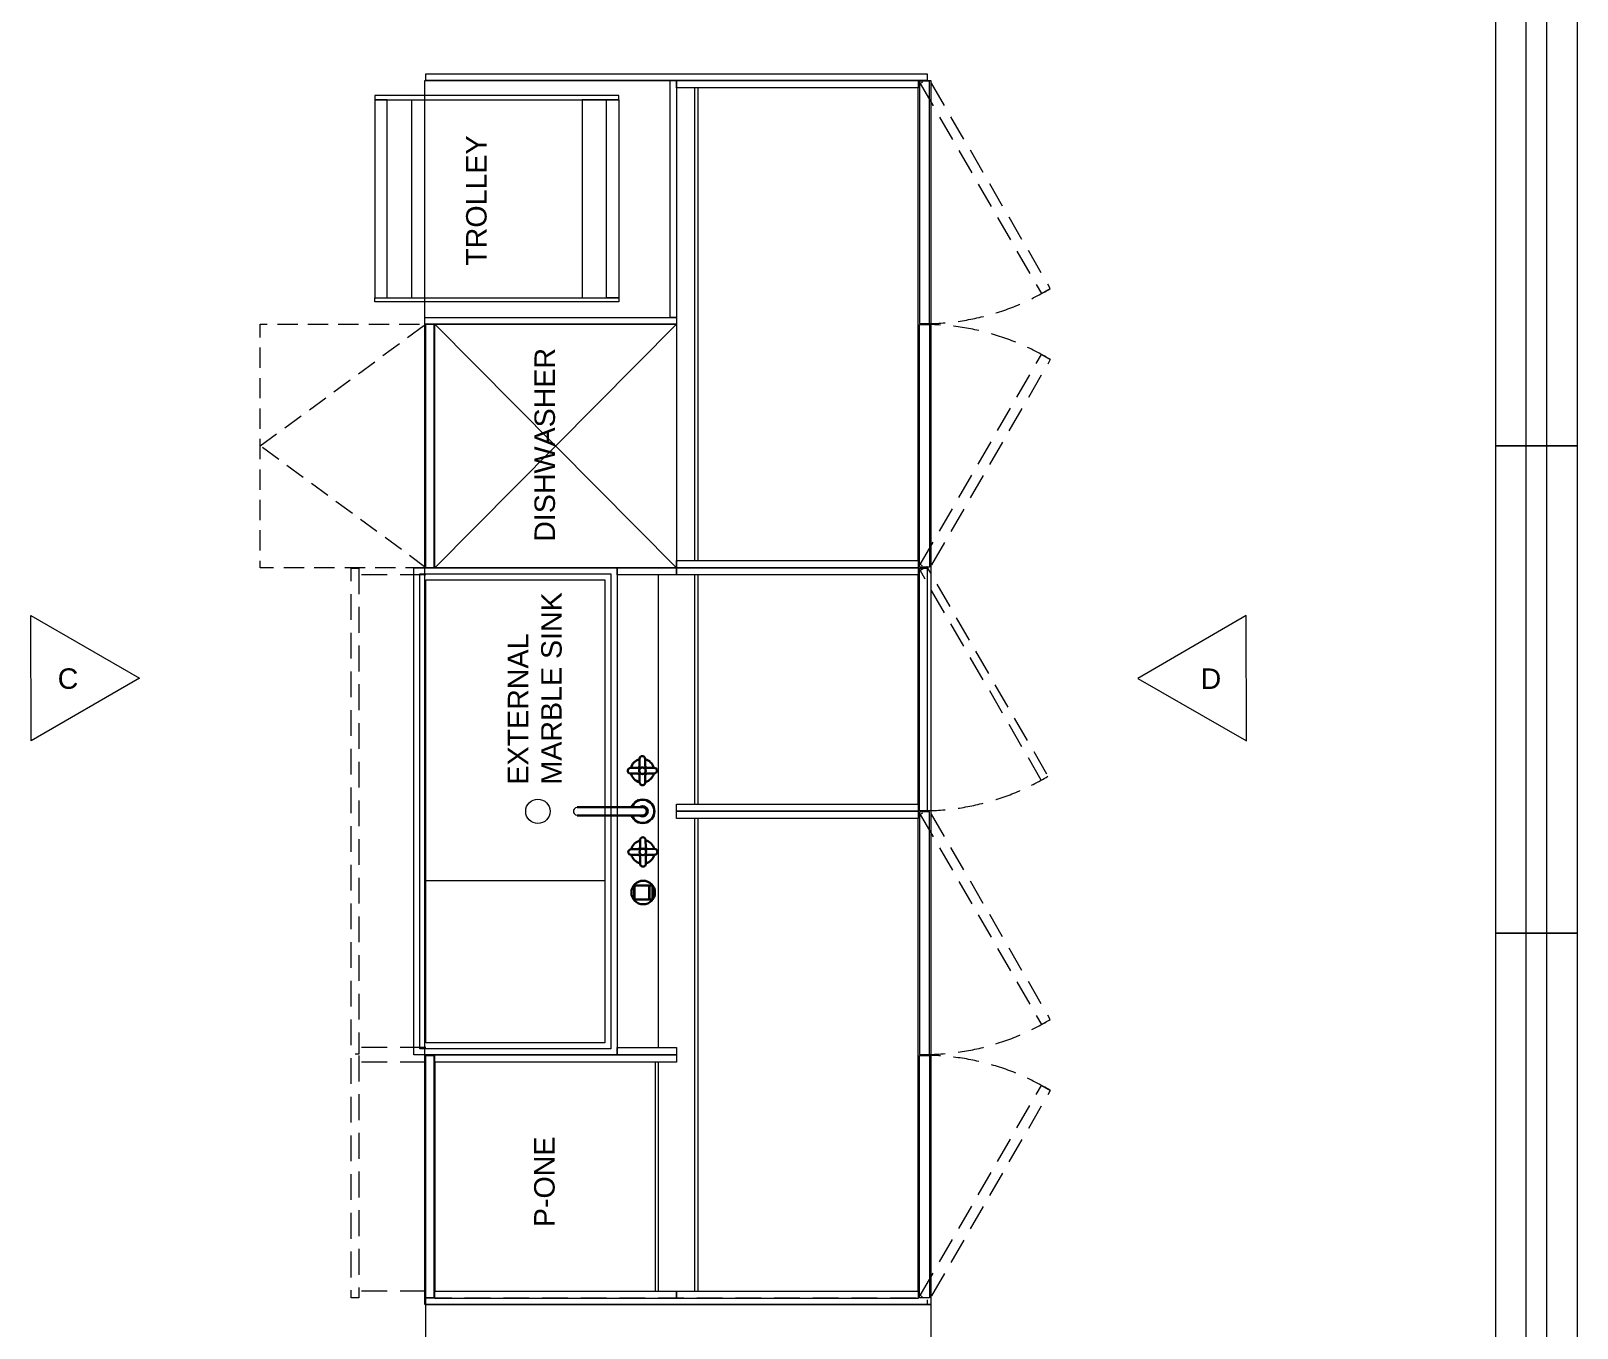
# Model space of a CAD drawing. Header units: millimetres. Extents: x -19300 to 8600, y 27389 to 46650.
# Drawn here: x -11813 to -8006, y 38874 to 42068 of the extents above; entities that cross this region are included whole.
import ezdxf

# ---------------------------------------------------------------- set-up
doc = ezdxf.new("R2010")
doc.units = ezdxf.units.MM
doc.header["$LTSCALE"] = 50
for name, pattern in [('NASCOSTAX2aa', [1.5, 1, -0.5]), ('TRATTEGGIATAX2', [1.905, 1.27, -0.635]), ('TRATTEGGIATAX2SSSS', [1.905, 1.27, -0.635])]:
    doc.linetypes.add(name, pattern=pattern)
for name, color, linetype, lineweight in [('DADA_FURNITURES', 7, 'Continuous', 13), ('Linee arredi', 7, 'Continuous', 5), ('Nessuna', 7, 'Continuous', 5), ('Quote', 7, 'Continuous', 5)]:
    doc.layers.add(name, color=color, linetype=linetype, lineweight=lineweight)
doc.styles.add('Helvetica', font='')
doc.styles.get('Helvetica').set_extended_font_data('Helvetica')

# ---------------------------------------------------------------- blocks, each defined once
blk = doc.blocks.new('Simbolo-10')
at = {"layer": 'DADA_FURNITURES', "color": 7, "linetype": 'TRATTEGGIATAX2SSSS', "lineweight": 5}
for p, q in [((-216.5, 582), (-381.5, 582)), ((-216.5, -582), (-381.5, -582))]:
    blk.add_line(p, q, dxfattribs=at)
at = {"layer": 'DADA_FURNITURES'}
blk.add_line((355.5, 582), (355.5, -582), dxfattribs=at)
at = {"layer": 'DADA_FURNITURES', "color": 7, "linetype": 'Continuous', "lineweight": 5}
for p, q in [((309.6, 129), (309.1, 129)), ((309.7, 112), (309.6, 129)), ((322.7, 112.1), (322.6, 129)), ((323.1, 129), (322.6, 129)), ((287.3, 106.8), (287.3, 106.3)), ((304.2, 106.4), (287.3, 106.3)), ((304.3, 93.4), (287.3, 93.3)), ((287.3, 93.3), (287.3, 92.8)), ((304.2, 106.9), (304.2, 106.4)), ((304.3, 92.9), (304.3, 93.4)), ((307.7, 108.4), (308.1, 108.1)), ((308.1, 108.1), (307.8, 108.4)), ((308.2, 91.8), (307.8, 91.5)), ((307.9, 91.4), (308.2, 91.8)), ((309.2, 112), (309.7, 112)), ((309.4, 87.9), (309.9, 87.9)), ((309.9, 87.9), (310, 71)), ((323.2, 112.1), (322.7, 112.1)), ((322.9, 88), (323, 71)), ((323.4, 88), (322.9, 88)), ((324.7, 108.6), (324.4, 108.2)), ((324.4, 108.2), (324.7, 108.5)), ((324.9, 91.6), (324.5, 91.9)), ((324.5, 91.9), (324.8, 91.5)), ((328.3, 107.1), (328.3, 106.6)), ((328.3, 106.6), (345.3, 106.7)), ((328.4, 93.6), (345.3, 93.7)), ((328.4, 93.1), (328.4, 93.6)), ((345.3, 106.7), (345.3, 107.2)), ((345.3, 93.2), (345.3, 93.7)), ((309.5, 71), (310, 71)), ((323, 71), (323.5, 71)), ((311, -71), (310.5, -71)), ((311.1, -88), (311, -71)), ((324, -87.9), (323.9, -71)), ((324.4, -71), (323.9, -71)), ((288.6, -93.2), (288.6, -93.7)), ((305.5, -93.6), (288.6, -93.7)), ((305.6, -106.6), (288.7, -106.7)), ((288.7, -106.7), (288.7, -107.2)), ((305.5, -93.1), (305.5, -93.6)), ((305.6, -107.1), (305.6, -106.6)), ((309.5, -91.9), (309.1, -91.5)), ((309.1, -91.6), (309.4, -91.9)), ((309.5, -108.2), (309.2, -108.5)), ((309.2, -108.6), (309.6, -108.2)), ((310.6, -88), (311.1, -88)), ((310.7, -112.1), (311.2, -112.1)), ((311.2, -112.1), (311.3, -129)), ((324.5, -87.9), (324, -87.9)), ((324.2, -112), (324.3, -129)), ((324.7, -112), (324.2, -112)), ((326, -91.4), (325.7, -91.8)), ((325.7, -91.8), (326.1, -91.5)), ((325.8, -108.1), (326.1, -108.4)), ((326.2, -108.4), (325.8, -108.1)), ((329.6, -92.9), (329.6, -93.4)), ((329.6, -93.4), (346.6, -93.3)), ((329.7, -106.4), (346.7, -106.3)), ((329.7, -106.9), (329.7, -106.4)), ((346.6, -93.3), (346.6, -92.8)), ((346.7, -106.8), (346.7, -106.3)), ((310.8, -129), (311.3, -129)), ((324.3, -129), (324.8, -129)), ((340.8, -182.8), (340.9, -201.2)), ((340.9, -201.2), (341, -216.8))]:
    blk.add_line(p, q, dxfattribs=at)
at = {"layer": 'DADA_FURNITURES', "color": 7, "linetype": 'Continuous', "lineweight": 30}
for p, q in [((309.2, 112), (309.1, 129)), ((323.2, 112.1), (323.1, 129)), ((304.2, 106.9), (287.3, 106.8)), ((304.3, 92.9), (287.3, 92.8)), ((309.4, 87.9), (309.5, 71)), ((323.4, 88), (323.5, 71)), ((328.3, 107.1), (345.3, 107.2)), ((328.4, 93.1), (345.3, 93.2)), ((157.3, 10), (156, 10)), ((317, 10), (157.3, 10)), ((157.3, -10), (156, -10)), ((317, -10), (157.3, -10)), ((310.6, -88), (310.5, -71)), ((324.5, -87.9), (324.4, -71)), ((305.5, -93.1), (288.6, -93.2)), ((305.6, -107.1), (288.7, -107.2)), ((310.7, -112.1), (310.8, -129)), ((324.7, -112), (324.8, -129)), ((329.6, -92.9), (346.6, -92.8)), ((329.7, -106.9), (346.7, -106.8)), ((296.5, -215.1), (296.3, -185.2)), ((296.3, -185.2), (296.9, -185.2)), ((296.9, -183.1), (332.8, -182.8)), ((297.1, -217.2), (296.9, -183.1)), ((333, -216.9), (332.8, -182.8)), ((332.8, -184.4), (333.8, -184.4)), ((340.8, -182.8), (333.8, -182.9)), ((333.8, -182.9), (333.9, -201.2)), ((341.3, -183.3), (341.4, -201.1)), ((296.5, -215.1), (297.1, -215.1)), ((297.1, -217.2), (333, -216.9)), ((333, -215.4), (334, -215.4)), ((333.9, -201.2), (334, -216.9)), ((341, -216.8), (334, -216.9)), ((341.4, -201.1), (341.5, -216.3))]:
    blk.add_line(p, q, dxfattribs=at)
at = {"layer": 'DADA_FURNITURES', "color": 7, "linetype": 'TRATTEGGIATAX2SSSS', "lineweight": 5, "flags": 128}
blk.add_lwpolyline([(-381.5, 598.5), (-381.5, -598.5), (-400.5, -598.5), (-400.5, 598.5), (-381.5, 598.5)], dxfattribs=at)
at = {"layer": 'DADA_FURNITURES', "flags": 128}
for points in [[(400.5, 600), (400.5, 582), (254, 582), (254, 600), (400.5, 600)], [(400.5, -582), (400.5, -600), (254, -600), (254, -582), (400.5, -582)]]:
    blk.add_lwpolyline(points, dxfattribs=at)
at = {"layer": 'DADA_FURNITURES', "color": 7, "linetype": 'Continuous', "lineweight": 5}
for centre, radius in [((316.3, 100), 8.35), ((316.3, 100), 7.8), ((317.6, -100), 8.35), ((317.6, -100), 7.8), ((318.3, -200), 28.8)]:
    blk.add_circle(centre, radius, dxfattribs=at)
at = {"layer": 'DADA_FURNITURES', "color": 7, "linetype": 'Continuous', "lineweight": 30}
for centre, radius in [((316.3, 100), 8.15), ((316.3, 100), 8), ((317.6, -100), 8.15), ((317.6, -100), 8), ((318.3, -200), 29)]:
    blk.add_circle(centre, radius, dxfattribs=at)
for centre, radius, start, end in [((316.3, 100), 29, 104.3071, 166.3897), ((316.1, 129), 7, 0.3484, 180.3484), ((316.3, 100), 29, 14.3071, 76.3897), ((287.3, 99.8), 7, 90.3484, 270.3484), ((316.3, 100), 29, 194.3071, 256.3897), ((304.2, 111.9), 5, 270.3516, 315.4642), ((304.3, 87.9), 5, 45.2438, 90.3452), ((316.3, 100), 12, 135.2312, 135.4655), ((304.2, 112), 5, 315.2438, 0.3452), ((316.3, 100), 12, 225.2312, 225.4655), ((304.4, 87.9), 5, 0.3516, 45.4642), ((328.2, 112.1), 5, 180.3516, 225.4642), ((328.4, 88), 5, 135.2325, 180.3452), ((316.3, 100), 29, 284.9021, 346.3897), ((316.3, 100), 12, 45.2312, 45.4655), ((328.3, 112.1), 5, 225.2439, 270.3452), ((316.3, 100), 12, 315.2312, 315.4655), ((328.4, 88.1), 5, 90.3516, 135.4642), ((345.3, 100.2), 7, 270.3484, 90.3484), ((316.5, 71), 7, 180.3484, 0.3484), ((316.3, 100), 29, 284.3071, 284.9021), ((317, 0), 29, 200.1713, 159.8287), ((317, 0), 28.5, 200.541, 159.459), ((317, 0), 12.5, 270, 126.8698), ((317, 0), 10, 270, 90), ((317, 0), 12.5, 233.1302, 270), ((317.6, -100), 29, 104.3071, 166.3897), ((317.4, -71), 7, 0.3484, 180.3484), ((317.6, -100), 29, 14.3071, 76.3897), ((288.6, -100.2), 7, 90.3484, 270.3484), ((317.6, -100), 29, 194.3071, 256.3897), ((305.5, -88.1), 5, 270.3516, 315.4642), ((305.6, -112.1), 5, 45.2439, 90.3452), ((305.6, -88), 5, 315.2325, 0.3452), ((317.6, -100), 12, 135.2312, 135.4655), ((317.6, -100), 12, 225.2312, 225.4655), ((305.7, -112.1), 5, 0.3516, 45.4642), ((329.5, -87.9), 5, 180.3516, 225.4642), ((329.7, -112), 5, 135.2438, 180.3452), ((317.6, -100), 29, 284.9021, 346.3897), ((317.6, -100), 12, 45.2312, 45.4655), ((329.6, -87.9), 5, 225.2438, 270.3452), ((317.6, -100), 12, 315.2312, 315.4655), ((329.7, -111.9), 5, 90.3516, 135.4642), ((346.6, -99.8), 7, 270.3484, 90.3484), ((317.8, -129), 7, 180.3484, 0.3484), ((317.6, -100), 29, 284.3071, 284.9021), ((340.8, -183.3), 0.5, 0.3798, 90.3798), ((341, -216.3), 0.5, 270.3798, 0.3798)]:
    blk.add_arc(centre, radius, start, end, dxfattribs=at)
at = {"layer": 'DADA_FURNITURES', "color": 7, "linetype": 'Continuous', "lineweight": 5}
for centre, radius, start, end in [((316.3, 100), 28.5, 104.5571, 166.1397), ((316.1, 129), 6.5, 0.3484, 180.3484), ((316.3, 100), 28.5, 14.5571, 76.1397), ((287.3, 99.8), 6.5, 90.3484, 270.3484), ((316.3, 100), 28.5, 194.5571, 256.1397), ((304.2, 111.9), 5.5, 270.3498, 315.4658), ((304.3, 87.9), 5.5, 45.2309, 90.347), ((304.2, 112), 5.5, 315.2309, 0.347), ((316.3, 100), 11.5, 135.2312, 135.4655), ((316.3, 100), 11.5, 225.2312, 225.4655), ((304.4, 87.9), 5.5, 0.3498, 45.4658), ((328.2, 112.1), 5.5, 180.3498, 225.4658), ((328.4, 88), 5.5, 135.2309, 180.347), ((316.3, 100), 28.5, 284.9021, 346.1397), ((328.3, 112.1), 5.5, 225.2309, 270.347), ((316.3, 100), 11.5, 45.2312, 45.4655), ((328.4, 88.1), 5.5, 90.3498, 135.4658), ((316.3, 100), 11.5, 315.2312, 315.4655), ((345.3, 100.2), 6.5, 270.3484, 90.3484), ((316.5, 71), 6.5, 180.3484, 0.3484), ((316.3, 100), 28.5, 284.5571, 284.9021), ((317, 0), 12.3, 270, 125.609), ((317, 0), 12.3, 234.391, 270), ((317.6, -100), 28.5, 104.5571, 166.1397), ((317.4, -71), 6.5, 0.3484, 180.3484), ((317.6, -100), 28.5, 14.5571, 76.1397), ((288.6, -100.2), 6.5, 90.3484, 270.3484), ((317.6, -100), 28.5, 194.5571, 256.1397), ((305.5, -88.1), 5.5, 270.3498, 315.4658), ((305.6, -112.1), 5.5, 45.2309, 90.347), ((317.6, -100), 11.5, 135.2312, 135.4655), ((305.6, -88), 5.5, 315.2309, 0.347), ((317.6, -100), 11.5, 225.2312, 225.4655), ((305.7, -112.1), 5.5, 0.3498, 45.4658), ((329.5, -87.9), 5.5, 180.3498, 225.4658), ((329.7, -112), 5.5, 135.2309, 180.347), ((317.6, -100), 28.5, 284.9021, 346.1397), ((329.6, -87.9), 5.5, 225.2309, 270.347), ((317.6, -100), 11.5, 45.2312, 45.4655), ((329.7, -111.9), 5.5, 90.3498, 135.4658), ((317.6, -100), 11.5, 315.2312, 315.4655), ((346.6, -99.8), 6.5, 270.3484, 90.3484), ((317.8, -129), 6.5, 180.3484, 0.3484), ((317.6, -100), 28.5, 284.5571, 284.9021)]:
    blk.add_arc(centre, radius, start, end, dxfattribs=at)
at = {"layer": 'DADA_FURNITURES', "color": 7, "linetype": 'Continuous', "lineweight": 5, "transparency": 33554687}
blk.add_arc((156.7, 0), 10, 86.5013, 273.4987, dxfattribs=at)
at = {"layer": 'Linee arredi'}
for p, q in [((-246.5, -600), (-246.5, 600)), ((-246.5, 600), (254, 600)), ((254, 600), (-232.5, 600)), ((-231.5, -585), (-231.5, 585)), ((-231.5, 585), (239, 585)), ((-231.5, -585), (-231.5, 585)), ((239, 585), (239, -585)), ((254, 600), (254, -600)), ((254, 600), (254, -600)), ((-216.5, 570), (224, 570)), ((-216.5, -570), (-216.5, 570)), ((224, 570), (224, -570)), ((224, -570), (-216.5, -570)), ((254, -600), (-246.5, -600)), ((254, -600), (-232.5, -600)), ((239, -585), (-231.5, -585))]:
    blk.add_line(p, q, dxfattribs=at)
blk.add_circle((59, 0), 30, dxfattribs=at)
blk = doc.blocks.new('Gruppo-21')
at = {"layer": 'DADA_FURNITURES'}
for p, q in [((-10178.4, 38964.5), (-10178.4, 40128.5)), ((-10170.4, 38964.5), (-10170.4, 40128.5)), ((-9628.4, 38964.5), (-9628.4, 40128.5))]:
    blk.add_line(p, q, dxfattribs=at)
at = {"layer": 'DADA_FURNITURES', "flags": 128}
for points in [[(-10223.4, 40128.5), (-10223.4, 40146.5), (-9628.4, 40146.5), (-9628.4, 40128.5), (-10223.4, 40128.5)], [(-9625.4, 40145), (-9625.4, 39547.7), (-9600.4, 39547.7), (-9600.4, 40145), (-9625.4, 40145)], [(-9625.4, 38948), (-9625.4, 39545.4), (-9600.4, 39545.4), (-9600.4, 38948), (-9625.4, 38948)], [(-10223.4, 38946.5), (-10223.4, 38964.5), (-9628.4, 38964.5), (-9628.4, 38946.5), (-10223.4, 38946.5)]]:
    blk.add_lwpolyline(points, dxfattribs=at)
at = {"layer": 'DADA_FURNITURES', "color": 7, "linetype": 'TRATTEGGIATAX2SSSS', "lineweight": 5, "flags": 128}
for points in [[(-9623.7, 40138.8), (-9325.1, 39621.4), (-9303.4, 39633.9), (-9602.1, 40151.3), (-9623.7, 40138.8)], [(-9623.7, 38954.3), (-9325.1, 39471.6), (-9303.4, 39459.1), (-9602.1, 38941.8), (-9623.7, 38954.3)]]:
    blk.add_lwpolyline(points, dxfattribs=at)
at = {"layer": 'DADA_FURNITURES', "color": 7, "linetype": 'TRATTEGGIATAX2SSSS', "lineweight": 5}
for centre, start, end in [((-9612.9, 40145), 268.8012, 301.1988), ((-9612.9, 38948), 58.8012, 91.1988)]:
    blk.add_arc(centre, 597.5, start, end, dxfattribs=at)
blk = doc.blocks.new('Gruppo-22')
at = {"layer": 'DADA_FURNITURES'}
for p, q in [((-10178.4, 40764.5), (-10178.4, 41928.5)), ((-10170.4, 40764.5), (-10170.4, 41928.5)), ((-9628.4, 40764.5), (-9628.4, 41928.5))]:
    blk.add_line(p, q, dxfattribs=at)
at = {"layer": 'DADA_FURNITURES', "color": 7, "linetype": 'TRATTEGGIATAX2SSSS', "lineweight": 5, "flags": 128}
for points in [[(-9623.7, 41938.8), (-9325.1, 41421.4), (-9303.4, 41433.9), (-9602.1, 41951.3), (-9623.7, 41938.8)], [(-9623.7, 40754.3), (-9325.1, 41271.6), (-9303.4, 41259.1), (-9602.1, 40741.8), (-9623.7, 40754.3)]]:
    blk.add_lwpolyline(points, dxfattribs=at)
at = {"layer": 'DADA_FURNITURES', "flags": 128}
for points in [[(-10223.4, 41928.5), (-10223.4, 41946.5), (-9628.4, 41946.5), (-9628.4, 41928.5), (-10223.4, 41928.5)], [(-9625.4, 41945), (-9625.4, 41347.7), (-9600.4, 41347.7), (-9600.4, 41945), (-9625.4, 41945)], [(-9625.4, 40748), (-9625.4, 41345.4), (-9600.4, 41345.4), (-9600.4, 40748), (-9625.4, 40748)], [(-10223.4, 40746.5), (-10223.4, 40764.5), (-9628.4, 40764.5), (-9628.4, 40746.5), (-10223.4, 40746.5)]]:
    blk.add_lwpolyline(points, dxfattribs=at)
at = {"layer": 'DADA_FURNITURES', "color": 7, "linetype": 'TRATTEGGIATAX2SSSS', "lineweight": 5}
for centre, start, end in [((-9612.9, 41945), 268.8012, 301.1988), ((-9612.9, 40748), 58.8012, 91.1988)]:
    blk.add_arc(centre, 597.5, start, end, dxfattribs=at)
blk = doc.blocks.new('Gruppo-82')
at = {"layer": 'DADA_FURNITURES', "linetype": 'NASCOSTAX2aa'}
for p, q in [((-11248.3, 41046.5), (-10840.4, 41346.5)), ((-10840.4, 40746.5), (-11248.3, 41046.5))]:
    blk.add_line(p, q, dxfattribs=at)
at = {"layer": 'DADA_FURNITURES'}
for p, q in [((-10818.4, 40746.5), (-10223.4, 41346.5)), ((-10818.4, 41346.5), (-10223.4, 40746.5))]:
    blk.add_line(p, q, dxfattribs=at)
at = {"layer": 'DADA_FURNITURES', "linetype": 'NASCOSTAX2aa', "flags": 128}
blk.add_lwpolyline([(-10840.4, 40746.5), (-11248.3, 40746.5), (-11248.3, 41346.5), (-10840.4, 41346.5)], dxfattribs=at)
at = {"layer": 'DADA_FURNITURES', "color": 7, "linetype": 'Continuous', "lineweight": 5, "transparency": 33554687, "flags": 128}
blk.add_lwpolyline([(-10821.4, 41346.5), (-10821.4, 40746.5), (-10840.4, 40746.5), (-10840.4, 41346.5)], close=True, dxfattribs=at)
at = {"layer": 'DADA_FURNITURES', "flags": 128}
blk.add_lwpolyline([(-10818.4, 40746.5), (-10818.4, 41346.5), (-10223.4, 41346.5), (-10223.4, 40746.5), (-10818.4, 40746.5)], dxfattribs=at)
blk = doc.blocks.new('Gruppo-83')
at = {"layer": 'DADA_FURNITURES', "color": 7, "linetype": 'TRATTEGGIATAX2SSSS', "lineweight": 5}
for p, q in [((-10840.4, 39528.5), (-11005.4, 39528.5)), ((-10840.4, 38964.5), (-11005.4, 38964.5))]:
    blk.add_line(p, q, dxfattribs=at)
at = {"layer": 'DADA_FURNITURES'}
for p, q in [((-10818.4, 39528.5), (-10818.4, 38964.5)), ((-10276.4, 39528.5), (-10276.4, 38964.5)), ((-10268.4, 39528.5), (-10268.4, 38964.5))]:
    blk.add_line(p, q, dxfattribs=at)
at = {"layer": 'DADA_FURNITURES', "color": 7, "linetype": 'TRATTEGGIATAX2SSSS', "lineweight": 5, "flags": 128}
blk.add_lwpolyline([(-11005.4, 39545), (-11005.4, 38948), (-11024.4, 38948), (-11024.4, 39545), (-11005.4, 39545)], dxfattribs=at)
at = {"layer": 'DADA_FURNITURES', "flags": 128}
for points in [[(-10821.4, 39545), (-10821.4, 38948), (-10840.4, 38948), (-10840.4, 39545), (-10821.4, 39545)], [(-10223.4, 39546.5), (-10223.4, 39528.5), (-10818.4, 39528.5), (-10818.4, 39546.5), (-10223.4, 39546.5)], [(-10223.4, 38964.5), (-10223.4, 38946.5), (-10818.4, 38946.5), (-10818.4, 38964.5), (-10223.4, 38964.5)]]:
    blk.add_lwpolyline(points, dxfattribs=at)
blk = doc.blocks.new('Gruppo-84')
at = {"layer": 'DADA_FURNITURES'}
for p, q in [((-10178.4, 40164.5), (-10178.4, 40728.5)), ((-10170.4, 40164.5), (-10170.4, 40728.5)), ((-9628.4, 40164.5), (-9628.4, 40728.5))]:
    blk.add_line(p, q, dxfattribs=at)
at = {"layer": 'DADA_FURNITURES', "flags": 128}
for points in [[(-10223.4, 40728.5), (-10223.4, 40746.5), (-9628.4, 40746.5), (-9628.4, 40728.5), (-10223.4, 40728.5)], [(-9625.4, 40148), (-9625.4, 40745), (-9606.4, 40745), (-9606.4, 40148), (-9625.4, 40148)], [(-10223.4, 40146.5), (-10223.4, 40164.5), (-9628.4, 40164.5), (-9628.4, 40146.5), (-10223.4, 40146.5)]]:
    blk.add_lwpolyline(points, dxfattribs=at)
at = {"layer": 'DADA_FURNITURES', "color": 7, "linetype": 'TRATTEGGIATAX2SSSS', "lineweight": 5, "flags": 128}
blk.add_lwpolyline([(-9325.6, 40223.2), (-9624.1, 40740.3), (-9607.7, 40749.8), (-9309.2, 40232.7), (-9325.6, 40223.2)], dxfattribs=at)
at = {"layer": 'DADA_FURNITURES', "color": 7, "linetype": 'TRATTEGGIATAX2SSSS', "lineweight": 5}
blk.add_arc((-9615.9, 40745), 597, 269.0882, 300.9118, dxfattribs=at)
blk = doc.blocks.new('Gruppo-87')
at = {"layer": 'DADA_FURNITURES', "flags": 128}
for points in [[(-10965.9, 41909), (-10965.9, 41899), (-10365.9, 41899), (-10365.9, 41909), (-10965.9, 41909)], [(-10365.9, 41899), (-10455.9, 41899), (-10455.9, 41411)], [(-10365.9, 41899), (-10365.9, 41411), (-10395.9, 41411), (-10395.9, 41899), (-10365.9, 41899)]]:
    blk.add_lwpolyline(points, dxfattribs=at)
at = {"layer": 'DADA_FURNITURES', "color": 7, "flags": 128}
for points in [[(-10965.9, 41899), (-10965.9, 41411), (-10935.9, 41411), (-10935.9, 41899), (-10965.9, 41899)], [(-10965.9, 41899), (-10875.9, 41899), (-10875.9, 41411)], [(-10965.9, 41401), (-10965.9, 41411), (-10365.9, 41411), (-10365.9, 41401), (-10965.9, 41401)]]:
    blk.add_lwpolyline(points, dxfattribs=at)

msp = doc.modelspace()

# ---------------------------------------------------------------- linework, layer by layer
at = {"layer": 'DADA_FURNITURES', "color": 7, "linetype": 'Continuous', "lineweight": 5, "transparency": 33554687}
msp.add_line((-10840.4, 39976.5), (-10399.9, 39976.5), dxfattribs=at)
at = {"layer": 'DADA_FURNITURES', "color": 7, "linetype": 'Continuous', "lineweight": 5, "transparency": 33554687, "flags": 128}
for points in [[(-8006.4, 42246.5), (-8006.4, 41046.5), (-8206.4, 41046.5), (-8206.4, 42246.5)], [(-8081.4, 42246.5), (-8081.4, 41046.5), (-8131.4, 41046.5), (-8131.4, 42246.5)], [(-10840.4, 41962.5), (-9606.4, 41962.5), (-9606.4, 41946.5), (-10840.4, 41946.5)], [(-10843.4, 41946.5), (-9597.4, 41946.5), (-9597.4, 38932), (-10843.4, 38932)], [(-10239.4, 41946.5), (-10223.4, 41946.5), (-10223.4, 41362.5), (-10239.4, 41362.5)], [(-10843.4, 41362.5), (-10223.4, 41362.5), (-10223.4, 41346.5), (-10843.4, 41346.5)], [(-8006.4, 41046.5), (-8006.4, 39846.5), (-8206.4, 39846.5), (-8206.4, 41046.5)], [(-8081.4, 41046.5), (-8081.4, 39846.5), (-8131.4, 39846.5), (-8131.4, 41046.5)], [(-11545.3, 40474.3), (-11812.5, 40320), (-11813, 40628.6)], [(-9088.1, 40473.6), (-8820.4, 40320), (-8820.9, 40628.6)], [(-8006.4, 39846.5), (-8006.4, 38646.5), (-8206.4, 38646.5), (-8206.4, 39846.5)], [(-8081.4, 39846.5), (-8081.4, 38646.5), (-8131.4, 38646.5), (-8131.4, 39846.5)], [(-10840.4, 38932), (-9597.4, 38932), (-9597.4, 37732), (-10840.4, 37732)]]:
    msp.add_lwpolyline(points, close=True, dxfattribs=at)
at = {"layer": 'DADA_FURNITURES', "color": 7, "linetype": 'TRATTEGGIATAX2', "lineweight": 5, "transparency": 33554687, "flags": 128}
msp.add_lwpolyline([(-10840.4, 38948), (-9606.4, 38948), (-9606.4, 38932), (-10840.4, 38932)], close=True, dxfattribs=at)

# ---------------------------------------------------------------- block references
at = {"layer": 'DADA_FURNITURES', "color": 7, "transparency": 33554687}
for name, p in [('Gruppo-22', (0, 0)), ('Simbolo-10', (-10623.9, 40146.5)), ('Gruppo-84', (0, 0)), ('Gruppo-21', (0, 0)), ('Gruppo-83', (0, 0))]:
    msp.add_blockref(name, p, dxfattribs=at)
at = {"layer": 'Nessuna', "color": 7, "transparency": 33554687}
msp.add_blockref('Gruppo-82', (0, 0), dxfattribs=at)
at = {"layer": 'Quote', "color": 7}
msp.add_blockref('Gruppo-87', (0, 0), dxfattribs=at)

# ---------------------------------------------------------------- texts
at = {"layer": 'DADA_FURNITURES', "color": 7, "transparency": 33554687, "attachment_point": 1, "line_spacing_factor": 0.97755, "style": 'Helvetica'}
for s, insert, char_height, rotation in [('TROLLEY', (-10741.6, 41490), 50.44, 90), ('DISHWASHER', (-10573.2, 40810.2), 50.44, 90), ('EXTERNAL\\PMARBLE SINK', (-10638.9, 40212.4), 50.436, 90), ('D', (-8933.4, 40498.3), 50.4, 0.1579), ('P-ONE', (-10574.1, 39122.4), 50.44, 90)]:
    msp.add_mtext(s, dxfattribs=dict(at, insert=insert, char_height=char_height, rotation=rotation))
at = {"layer": 'DADA_FURNITURES', "color": 7, "transparency": 33554687, "insert": (-11747.1, 40498.6), "char_height": 50.4, "attachment_point": 1, "line_spacing_factor": 0.97755, "style": 'Helvetica'}
msp.add_mtext('C', dxfattribs=at)

doc.saveas('drawing.dxf')
